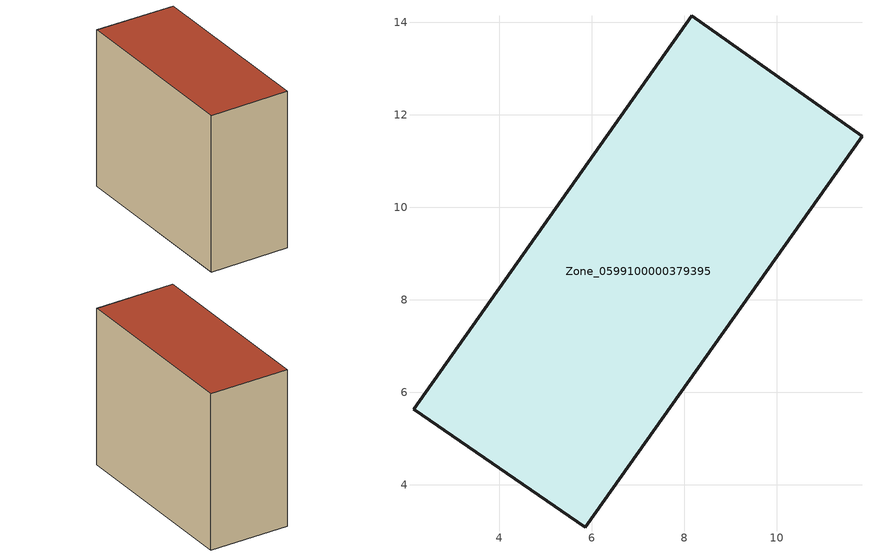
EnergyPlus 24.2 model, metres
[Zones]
Zone_0599100000379395
 floor ground (C_G): 8.17,14.14 11.84,11.54 5.86,3.08 2.14,5.63 z3.21
 wall outside (C_F): 8.17,14.14 2.14,5.63 5.86,3.08 11.84,11.54 8.17,14.14 z3.21:11.98
 roof outside (C_R): 11.84,11.54 8.17,14.14 2.14,5.63 5.86,3.08 z11.98
[BUILDING]
Pand.0599100000379395: North Axis=0; Terrain=City; Loads Convergence Tolerance Value=0.04; Temperature Convergence Tolerance Value=0.4; Solar Distribution=FullExterior; Maximum Number of Warmup Days=25; Minimum Number of Warmup Days=1
[Site:Location]
Rotterdam.The.Hague.AP_ZH_NLD Design_Conditions: Latitude=51.96; Longitude=4.45; Time Zone=1; Elevation=-4.5
[SITE:GROUNDTEMPERATURE:BUILDINGSURFACE]
18, 18, 18, 18, 18, 18, 18, 18, 18, 18, 18, 18
[MATERIAL] Thermal Absorptance=0.9; Solar Absorptance=0.7; Visible Absorptance=0.7
Name | Roughness | Thickness | Conductivity | Density | Specific Heat
G.TI.1992-2005 | MediumSmooth | 0.15 | 0.06 | 540 | 1210
F.TI.1992-2005 | Rough | 0.3 | 0.12 | 1920 | 840
R.TI.1992-2005 | MediumRough | 0.2 | 0.08 | 1500 | 1000
[CONSTRUCTION]
C_G: G.TI.1992-2005
C_F: F.TI.1992-2005
C_R: R.TI.1992-2005
[ZONE]
Zone_0599100000379395: Type=1; Multiplier=1; Ceiling Height=Autocalculate; Volume=Autocalculate; Floor Area=autocalculate; Part of Total Floor Area=Yes
[ZONEINFILTRATION:DESIGNFLOWRATE]
Infil_Zone_0599100000379395: Zone or ZoneList or Space or SpaceList=Zone_0599100000379395; Schedule=AlwaysOn; Design Flow Rate Calculation Method=Flow/Area; Flow Rate per Floor Area=0.0015; Constant Term Coefficient=1; Temperature Term Coefficient=0; Velocity Term Coefficient=0; Velocity Squared Term Coefficient=0
[HVACTEMPLATE:ZONE:IDEALLOADSAIRSYSTEM]
Zone_0599100000379395: Maximum Heating Supply Air Temperature=50; Minimum Cooling Supply Air Temperature=13; Maximum Heating Supply Air Humidity Ratio=0.0156; Minimum Cooling Supply Air Humidity Ratio=0.0077; Heating Limit=NoLimit; Cooling Limit=NoLimit; Dehumidification Control Type=ConstantSensibleHeatRatio; Cooling Sensible Heat Ratio=0.7; Dehumidification Setpoint=60; Humidification Control Type=None; Humidification Setpoint=30; Outdoor Air Method=None; Outdoor Air Flow Rate per Person=0.00944; Outdoor Air Flow Rate per Zone Floor Area=0; Outdoor Air Flow Rate per Zone=0; Demand Controlled Ventilation Type=None; Outdoor Air Economizer Type=NoEconomizer; Heat Recovery Type=None; Sensible Heat Recovery Effectiveness=0.7; Latent Heat Recovery Effectiveness=0.65
[ZONECONTROL:THERMOSTAT]
ThermostatControl_Zone_0599100000379395: Zone or ZoneList=Zone_0599100000379395; Control Type Schedule=DualSetpointControlType; Control 1=Thermostat_Zone_0599100000379395; Temperature Difference Between Cutout And Setpoint=0
[THERMOSTATSETPOINT:DUALSETPOINT]
Thermostat_Zone_0599100000379395: Heating Setpoint Temperature Schedule=HeatingSetpoint_Zone_0599100000379395; Cooling Setpoint Temperature Schedule=CoolingSetpoint_Zone_0599100000379395
[SCHEDULE:COMPACT]
HeatingSetpoint_Zone_0599100000379395: Through: 12/31, For: AllDays, Until: 24:00, 21
CoolingSetpoint_Zone_0599100000379395: Through: 12/31, For: AllDays, Until: 24:00, 24
DualSetpointControlType: Through: 12/31, For: AllDays, Until: 24:00, 4
AlwaysOn: Through: 12/31, For: AllDays, Until: 24:00, 1
